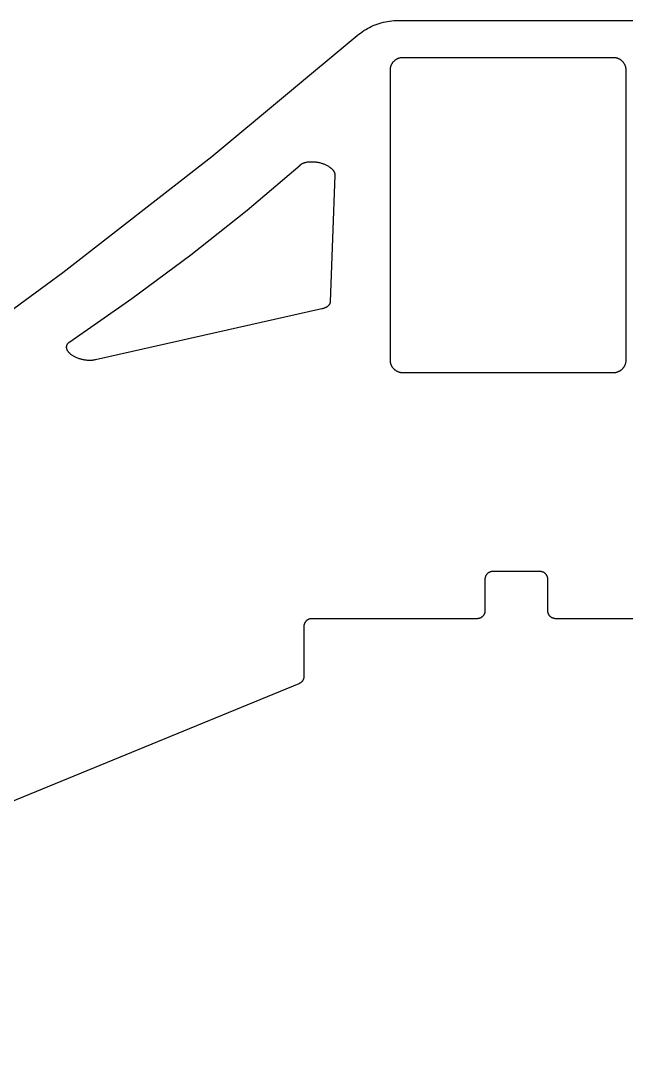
# Model space of a CAD drawing. Extents: x -3038 to -58, y -1919 to -667.
# Drawn here: x -1073 to -688, y -1900 to -1249 of the extents above; entities that cross this region are included whole.
import ezdxf

# ---------------------------------------------------------------- set-up
doc = ezdxf.new("R2010")
doc.units = 0
doc.layers.add('DEFAULT', color=7, linetype='CONTINUOUS')

msp = doc.modelspace()

# ---------------------------------------------------------------- linework, layer by layer
at = {"layer": 'DEFAULT'}
for p, q in [((-855.28, -1255.57), (-854.13, -1254.85)), ((-854.13, -1254.85), (-852.96, -1254.18)), ((-852.96, -1254.18), (-851.77, -1253.54)), ((-851.77, -1253.54), (-850.56, -1252.95)), ((-850.56, -1252.95), (-849.32, -1252.39)), ((-849.32, -1252.39), (-848.07, -1251.88)), ((-848.07, -1251.88), (-846.81, -1251.41)), ((-846.81, -1251.41), (-845.53, -1250.99)), ((-845.53, -1250.99), (-844.23, -1250.61)), ((-844.23, -1250.61), (-842.92, -1250.27)), ((-842.92, -1250.27), (-841.61, -1249.98)), ((-841.61, -1249.98), (-840.28, -1249.73)), ((-840.28, -1249.73), (-838.95, -1249.52)), ((-838.95, -1249.52), (-837.6, -1249.36)), ((-837.6, -1249.36), (-836.26, -1249.25)), ((-836.26, -1249.25), (-834.91, -1249.18)), ((-834.91, -1249.18), (-833.56, -1249.16)), ((-833.56, -1249.16), (-683.25, -1249.16)), ((-951.9, -1335.51), (-859.6, -1258.79)), ((-859.6, -1258.79), (-858.56, -1257.93)), ((-858.56, -1257.93), (-857.49, -1257.11)), ((-857.49, -1257.11), (-856.4, -1256.32)), ((-856.4, -1256.32), (-855.28, -1255.57)), ((-836.14, -1274.93), (-836.33, -1275.12)), ((-835.93, -1274.75), (-836.14, -1274.93)), ((-835.73, -1274.57), (-835.93, -1274.75)), ((-835.51, -1274.41), (-835.73, -1274.57)), ((-835.29, -1274.24), (-835.51, -1274.41)), ((-835.06, -1274.09), (-835.29, -1274.24)), ((-834.83, -1273.94), (-835.06, -1274.09)), ((-834.6, -1273.81), (-834.83, -1273.94)), ((-834.36, -1273.68), (-834.6, -1273.81)), ((-834.11, -1273.56), (-834.36, -1273.68)), ((-833.86, -1273.44), (-834.11, -1273.56)), ((-833.61, -1273.34), (-833.86, -1273.44)), ((-833.36, -1273.24), (-833.61, -1273.34)), ((-833.1, -1273.15), (-833.36, -1273.24)), ((-832.83, -1273.08), (-833.1, -1273.15)), ((-832.57, -1273.01), (-832.83, -1273.08)), ((-832.3, -1272.95), (-832.57, -1273.01)), ((-832.04, -1272.9), (-832.3, -1272.95)), ((-831.77, -1272.85), (-832.04, -1272.9)), ((-831.49, -1272.82), (-831.77, -1272.85)), ((-831.22, -1272.8), (-831.49, -1272.82)), ((-830.95, -1272.78), (-831.22, -1272.8)), ((-830.68, -1272.78), (-830.95, -1272.78)), ((-696.68, -1272.78), (-830.68, -1272.78)), ((-696.4, -1272.78), (-696.68, -1272.78)), ((-696.13, -1272.8), (-696.4, -1272.78)), ((-695.86, -1272.82), (-696.13, -1272.8)), ((-695.59, -1272.85), (-695.86, -1272.82)), ((-695.32, -1272.9), (-695.59, -1272.85)), ((-695.05, -1272.95), (-695.32, -1272.9)), ((-694.78, -1273.01), (-695.05, -1272.95)), ((-694.52, -1273.08), (-694.78, -1273.01)), ((-694.26, -1273.15), (-694.52, -1273.08)), ((-694, -1273.24), (-694.26, -1273.15)), ((-693.74, -1273.34), (-694, -1273.24)), ((-693.49, -1273.44), (-693.74, -1273.34)), ((-693.24, -1273.56), (-693.49, -1273.44)), ((-693, -1273.68), (-693.24, -1273.56)), ((-692.76, -1273.81), (-693, -1273.68)), ((-692.52, -1273.94), (-692.76, -1273.81)), ((-692.29, -1274.09), (-692.52, -1273.94)), ((-692.06, -1274.24), (-692.29, -1274.09)), ((-691.84, -1274.41), (-692.06, -1274.24)), ((-691.63, -1274.57), (-691.84, -1274.41)), ((-691.42, -1274.75), (-691.63, -1274.57)), ((-691.22, -1274.93), (-691.42, -1274.75)), ((-691.02, -1275.12), (-691.22, -1274.93)), ((-838.67, -1280.51), (-838.68, -1280.78)), ((-838.68, -1280.78), (-838.68, -1464.78)), ((-838.66, -1280.23), (-838.67, -1280.51)), ((-838.63, -1279.96), (-838.66, -1280.23)), ((-838.6, -1279.69), (-838.63, -1279.96)), ((-838.56, -1279.42), (-838.6, -1279.69)), ((-838.51, -1279.15), (-838.56, -1279.42)), ((-838.45, -1278.89), (-838.51, -1279.15)), ((-838.38, -1278.62), (-838.45, -1278.89)), ((-838.3, -1278.36), (-838.38, -1278.62)), ((-838.21, -1278.1), (-838.3, -1278.36)), ((-838.12, -1277.85), (-838.21, -1278.1)), ((-838.01, -1277.59), (-838.12, -1277.85)), ((-837.9, -1277.34), (-838.01, -1277.59)), ((-837.78, -1277.1), (-837.9, -1277.34)), ((-837.65, -1276.86), (-837.78, -1277.1)), ((-837.51, -1276.62), (-837.65, -1276.86)), ((-837.37, -1276.39), (-837.51, -1276.62)), ((-837.21, -1276.17), (-837.37, -1276.39)), ((-837.05, -1275.95), (-837.21, -1276.17)), ((-836.88, -1275.73), (-837.05, -1275.95)), ((-836.71, -1275.52), (-836.88, -1275.73)), ((-836.52, -1275.32), (-836.71, -1275.52)), ((-836.33, -1275.12), (-836.52, -1275.32)), ((-690.83, -1275.32), (-691.02, -1275.12)), ((-690.65, -1275.52), (-690.83, -1275.32)), ((-690.47, -1275.73), (-690.65, -1275.52)), ((-690.3, -1275.95), (-690.47, -1275.73)), ((-690.14, -1276.17), (-690.3, -1275.95)), ((-689.99, -1276.39), (-690.14, -1276.17)), ((-689.84, -1276.62), (-689.99, -1276.39)), ((-689.7, -1276.86), (-689.84, -1276.62)), ((-689.57, -1277.1), (-689.7, -1276.86)), ((-689.45, -1277.34), (-689.57, -1277.1)), ((-689.34, -1277.59), (-689.45, -1277.34)), ((-689.23, -1277.85), (-689.34, -1277.59)), ((-689.14, -1278.1), (-689.23, -1277.85)), ((-689.05, -1278.36), (-689.14, -1278.1)), ((-688.97, -1278.62), (-689.05, -1278.36)), ((-688.9, -1278.89), (-688.97, -1278.62)), ((-688.84, -1279.15), (-688.9, -1278.89)), ((-688.79, -1279.42), (-688.84, -1279.15)), ((-688.75, -1279.69), (-688.79, -1279.42)), ((-688.72, -1279.96), (-688.75, -1279.69)), ((-688.7, -1280.23), (-688.72, -1279.96)), ((-688.68, -1280.51), (-688.7, -1280.23)), ((-688.68, -1280.78), (-688.68, -1280.51)), ((-688.68, -1464.78), (-688.68, -1280.78)), ((-1046.51, -1409.34), (-951.9, -1335.51)), ((-894.38, -1340.03), (-894.21, -1339.95)), ((-894.21, -1339.95), (-894.05, -1339.88)), ((-894.05, -1339.88), (-893.88, -1339.81)), ((-893.88, -1339.81), (-893.7, -1339.73)), ((-893.7, -1339.73), (-893.52, -1339.67)), ((-893.52, -1339.67), (-893.34, -1339.6)), ((-893.34, -1339.6), (-893.15, -1339.53)), ((-893.15, -1339.53), (-892.96, -1339.47)), ((-892.96, -1339.47), (-892.77, -1339.41)), ((-892.77, -1339.41), (-892.37, -1339.3)), ((-892.37, -1339.3), (-891.95, -1339.21)), ((-891.95, -1339.21), (-891.52, -1339.12)), ((-891.52, -1339.12), (-891.08, -1339.04)), ((-891.08, -1339.04), (-890.63, -1338.98)), ((-890.63, -1338.98), (-890.16, -1338.93)), ((-890.16, -1338.93), (-889.69, -1338.89)), ((-889.69, -1338.89), (-889.21, -1338.86)), ((-889.21, -1338.86), (-888.73, -1338.85)), ((-888.73, -1338.85), (-888.24, -1338.85)), ((-888.24, -1338.85), (-887.74, -1338.86)), ((-887.74, -1338.86), (-887.25, -1338.88)), ((-887.25, -1338.88), (-886.75, -1338.92)), ((-886.75, -1338.92), (-886.26, -1338.96)), ((-886.26, -1338.96), (-885.76, -1339.02)), ((-885.76, -1339.02), (-885.28, -1339.09)), ((-885.28, -1339.09), (-884.79, -1339.17)), ((-884.79, -1339.17), (-884.31, -1339.26)), ((-884.31, -1339.26), (-883.84, -1339.36)), ((-883.84, -1339.36), (-883.38, -1339.47)), ((-883.38, -1339.47), (-882.92, -1339.59)), ((-882.92, -1339.59), (-882.48, -1339.71)), ((-882.48, -1339.71), (-882.04, -1339.84)), ((-882.04, -1339.84), (-881.6, -1339.99)), ((-881.6, -1339.99), (-881.16, -1340.14)), ((-929.47, -1369.59), (-895.85, -1341)), ((-895.85, -1341), (-895.74, -1340.9)), ((-895.74, -1340.9), (-895.62, -1340.81)), ((-895.62, -1340.81), (-895.5, -1340.72)), ((-895.5, -1340.72), (-895.38, -1340.63)), ((-895.38, -1340.63), (-895.25, -1340.54)), ((-895.25, -1340.54), (-895.11, -1340.45)), ((-895.11, -1340.45), (-894.98, -1340.36)), ((-894.98, -1340.36), (-894.83, -1340.28)), ((-894.83, -1340.28), (-894.68, -1340.19)), ((-894.68, -1340.19), (-894.53, -1340.11)), ((-894.53, -1340.11), (-894.38, -1340.03)), ((-881.16, -1340.14), (-880.72, -1340.31)), ((-880.72, -1340.31), (-880.28, -1340.48)), ((-880.28, -1340.48), (-879.85, -1340.67)), ((-879.85, -1340.67), (-879.43, -1340.86)), ((-879.43, -1340.86), (-879.01, -1341.07)), ((-879.01, -1341.07), (-878.6, -1341.28)), ((-878.6, -1341.28), (-878.2, -1341.51)), ((-878.2, -1341.51), (-877.81, -1341.74)), ((-877.81, -1341.74), (-877.44, -1341.98)), ((-877.44, -1341.98), (-877.07, -1342.23)), ((-877.07, -1342.23), (-876.73, -1342.48)), ((-876.73, -1342.48), (-876.39, -1342.74)), ((-876.39, -1342.74), (-876.23, -1342.88)), ((-876.23, -1342.88), (-876.08, -1343.01)), ((-876.08, -1343.01), (-875.93, -1343.15)), ((-875.93, -1343.15), (-875.78, -1343.28)), ((-875.78, -1343.28), (-875.64, -1343.42)), ((-875.64, -1343.42), (-875.5, -1343.56)), ((-875.5, -1343.56), (-875.37, -1343.7)), ((-875.37, -1343.7), (-875.24, -1343.84)), ((-875.24, -1343.84), (-875.12, -1343.98)), ((-875.12, -1343.98), (-875, -1344.12)), ((-875, -1344.12), (-874.89, -1344.26)), ((-874.89, -1344.26), (-874.78, -1344.41)), ((-874.78, -1344.41), (-874.68, -1344.55)), ((-874.68, -1344.55), (-874.58, -1344.69)), ((-874.58, -1344.69), (-874.49, -1344.83)), ((-874.49, -1344.83), (-874.4, -1344.97)), ((-874.4, -1344.97), (-874.32, -1345.12)), ((-874.32, -1345.12), (-874.24, -1345.26)), ((-874.24, -1345.26), (-874.17, -1345.4)), ((-874.17, -1345.4), (-874.1, -1345.54)), ((-874.1, -1345.54), (-874.04, -1345.68)), ((-874.04, -1345.68), (-873.99, -1345.82)), ((-873.99, -1345.82), (-873.94, -1345.96)), ((-873.94, -1345.96), (-873.89, -1346.1)), ((-873.89, -1346.1), (-873.85, -1346.24)), ((-873.85, -1346.24), (-873.82, -1346.37)), ((-873.82, -1346.37), (-873.79, -1346.51)), ((-873.71, -1347.42), (-876.67, -1427.79)), ((-873.79, -1346.51), (-873.76, -1346.64)), ((-873.76, -1346.64), (-873.74, -1346.77)), ((-873.74, -1346.77), (-873.72, -1346.91)), ((-873.72, -1346.91), (-873.71, -1347.04)), ((-873.71, -1347.04), (-873.71, -1347.17)), ((-873.71, -1347.17), (-873.7, -1347.23)), ((-873.7, -1347.36), (-873.71, -1347.42)), ((-873.7, -1347.23), (-873.7, -1347.29)), ((-873.7, -1347.29), (-873.7, -1347.36)), ((-965.15, -1397.92), (-929.47, -1369.59)), ((-1002.75, -1425.86), (-965.15, -1397.92)), ((-1143.37, -1480.21), (-1046.51, -1409.34)), ((-1042.1, -1453.29), (-1002.75, -1425.86)), ((-878.69, -1431.03), (-878.79, -1431.1)), ((-878.59, -1430.96), (-878.69, -1431.03)), ((-878.49, -1430.89), (-878.59, -1430.96)), ((-878.4, -1430.82), (-878.49, -1430.89)), ((-878.31, -1430.75), (-878.4, -1430.82)), ((-878.22, -1430.67), (-878.31, -1430.75)), ((-878.13, -1430.6), (-878.22, -1430.67)), ((-878.04, -1430.52), (-878.13, -1430.6)), ((-877.96, -1430.44), (-878.04, -1430.52)), ((-877.88, -1430.37), (-877.96, -1430.44)), ((-877.8, -1430.29), (-877.88, -1430.37)), ((-877.72, -1430.21), (-877.8, -1430.29)), ((-877.65, -1430.13), (-877.72, -1430.21)), ((-877.58, -1430.04), (-877.65, -1430.13)), ((-877.51, -1429.96), (-877.58, -1430.04)), ((-877.45, -1429.88), (-877.51, -1429.96)), ((-877.38, -1429.79), (-877.45, -1429.88)), ((-877.32, -1429.71), (-877.38, -1429.79)), ((-877.26, -1429.62), (-877.32, -1429.71)), ((-877.21, -1429.53), (-877.26, -1429.62)), ((-877.16, -1429.45), (-877.21, -1429.53)), ((-877.11, -1429.36), (-877.16, -1429.45)), ((-877.06, -1429.27), (-877.11, -1429.36)), ((-877.02, -1429.18), (-877.06, -1429.27)), ((-876.98, -1429.09), (-877.02, -1429.18)), ((-876.94, -1429), (-876.98, -1429.09)), ((-876.9, -1428.91), (-876.94, -1429)), ((-876.87, -1428.82), (-876.9, -1428.91)), ((-876.84, -1428.73), (-876.87, -1428.82)), ((-876.81, -1428.63), (-876.84, -1428.73)), ((-876.78, -1428.54), (-876.81, -1428.63)), ((-876.76, -1428.45), (-876.78, -1428.54)), ((-876.74, -1428.36), (-876.76, -1428.45)), ((-876.72, -1428.26), (-876.74, -1428.36)), ((-876.71, -1428.17), (-876.72, -1428.26)), ((-876.7, -1428.07), (-876.71, -1428.17)), ((-876.69, -1427.98), (-876.7, -1428.07)), ((-876.68, -1427.89), (-876.69, -1427.98)), ((-876.67, -1427.79), (-876.68, -1427.89)), ((-881.93, -1432.35), (-1025.82, -1464.73)), ((-881.65, -1432.28), (-881.93, -1432.35)), ((-881.37, -1432.21), (-881.65, -1432.28)), ((-881.1, -1432.13), (-881.37, -1432.21)), ((-880.83, -1432.04), (-881.1, -1432.13)), ((-880.56, -1431.95), (-880.83, -1432.04)), ((-880.31, -1431.86), (-880.56, -1431.95)), ((-880.05, -1431.76), (-880.31, -1431.86)), ((-879.81, -1431.65), (-880.05, -1431.76)), ((-879.57, -1431.54), (-879.81, -1431.65)), ((-879.34, -1431.42), (-879.57, -1431.54)), ((-879.11, -1431.29), (-879.34, -1431.42)), ((-878.9, -1431.16), (-879.11, -1431.29)), ((-878.79, -1431.1), (-878.9, -1431.16)), ((-1044.12, -1456.47), (-1044.11, -1456.4)), ((-1044.12, -1456.54), (-1044.12, -1456.47)), ((-1044.12, -1456.61), (-1044.12, -1456.54)), ((-1044.12, -1456.69), (-1044.12, -1456.61)), ((-1044.12, -1456.76), (-1044.12, -1456.69)), ((-1044.12, -1456.83), (-1044.12, -1456.76)), ((-1044.12, -1456.91), (-1044.12, -1456.83)), ((-1044.11, -1456.98), (-1044.12, -1456.91)), ((-1044.11, -1456.32), (-1044.1, -1456.25)), ((-1044.11, -1456.4), (-1044.11, -1456.32)), ((-1044.1, -1457.05), (-1044.11, -1456.98)), ((-1044.1, -1456.25), (-1044.09, -1456.18)), ((-1044.09, -1457.13), (-1044.1, -1457.05)), ((-1044.09, -1456.18), (-1044.08, -1456.11)), ((-1044.08, -1456.11), (-1044.07, -1456.04)), ((-1044.07, -1456.04), (-1044.06, -1455.97)), ((-1044.06, -1455.97), (-1044.04, -1455.9)), ((-1044.04, -1455.9), (-1044.02, -1455.83)), ((-1044.02, -1455.83), (-1044.01, -1455.76)), ((-1044.01, -1455.76), (-1043.99, -1455.69)), ((-1043.99, -1455.69), (-1043.97, -1455.62)), ((-1043.97, -1455.62), (-1043.95, -1455.56)), ((-1043.95, -1455.56), (-1043.92, -1455.49)), ((-1043.92, -1455.49), (-1043.9, -1455.42)), ((-1043.9, -1455.42), (-1043.87, -1455.36)), ((-1043.87, -1455.36), (-1043.85, -1455.29)), ((-1043.85, -1455.29), (-1043.82, -1455.22)), ((-1043.82, -1455.22), (-1043.79, -1455.16)), ((-1043.79, -1455.16), (-1043.76, -1455.09)), ((-1043.76, -1455.09), (-1043.72, -1455.03)), ((-1043.72, -1455.03), (-1043.69, -1454.97)), ((-1043.69, -1454.97), (-1043.65, -1454.9)), ((-1043.65, -1454.9), (-1043.62, -1454.84)), ((-1043.62, -1454.84), (-1043.58, -1454.78)), ((-1043.58, -1454.78), (-1043.54, -1454.72)), ((-1043.54, -1454.72), (-1043.5, -1454.66)), ((-1043.5, -1454.66), (-1043.46, -1454.6)), ((-1043.46, -1454.6), (-1043.42, -1454.54)), ((-1043.42, -1454.54), (-1043.33, -1454.42)), ((-1043.33, -1454.42), (-1043.24, -1454.31)), ((-1043.24, -1454.31), (-1043.14, -1454.19)), ((-1043.14, -1454.19), (-1043.04, -1454.08)), ((-1043.04, -1454.08), (-1042.94, -1453.97)), ((-1042.94, -1453.97), (-1042.83, -1453.87)), ((-1042.83, -1453.87), (-1042.71, -1453.77)), ((-1042.71, -1453.77), (-1042.6, -1453.67)), ((-1042.6, -1453.67), (-1042.48, -1453.57)), ((-1042.48, -1453.57), (-1042.35, -1453.47)), ((-1042.35, -1453.47), (-1042.23, -1453.38)), ((-1042.23, -1453.38), (-1042.1, -1453.29)), ((-1044.08, -1457.2), (-1044.09, -1457.13)), ((-1044.07, -1457.28), (-1044.08, -1457.2)), ((-1044.06, -1457.35), (-1044.07, -1457.28)), ((-1044.05, -1457.43), (-1044.06, -1457.35)), ((-1044.03, -1457.5), (-1044.05, -1457.43)), ((-1044.01, -1457.58), (-1044.03, -1457.5)), ((-1043.99, -1457.65), (-1044.01, -1457.58)), ((-1043.97, -1457.73), (-1043.99, -1457.65)), ((-1043.95, -1457.8), (-1043.97, -1457.73)), ((-1043.93, -1457.88), (-1043.95, -1457.8)), ((-1043.88, -1458.03), (-1043.93, -1457.88)), ((-1043.82, -1458.18), (-1043.88, -1458.03)), ((-1043.76, -1458.33), (-1043.82, -1458.18)), ((-1043.69, -1458.48), (-1043.76, -1458.33)), ((-1043.62, -1458.63), (-1043.69, -1458.48)), ((-1043.54, -1458.78), (-1043.62, -1458.63)), ((-1043.46, -1458.93), (-1043.54, -1458.78)), ((-1043.37, -1459.07), (-1043.46, -1458.93)), ((-1043.27, -1459.22), (-1043.37, -1459.07)), ((-1043.18, -1459.37), (-1043.27, -1459.22)), ((-1043.07, -1459.51), (-1043.18, -1459.37)), ((-1042.96, -1459.66), (-1043.07, -1459.51)), ((-1042.85, -1459.8), (-1042.96, -1459.66)), ((-1042.73, -1459.94), (-1042.85, -1459.8)), ((-1042.61, -1460.08), (-1042.73, -1459.94)), ((-1042.49, -1460.22), (-1042.61, -1460.08)), ((-1042.36, -1460.36), (-1042.49, -1460.22)), ((-1042.22, -1460.5), (-1042.36, -1460.36)), ((-1042.09, -1460.63), (-1042.22, -1460.5)), ((-1041.94, -1460.76), (-1042.09, -1460.63)), ((-1041.8, -1460.89), (-1041.94, -1460.76)), ((-1041.65, -1461.02), (-1041.8, -1460.89)), ((-1041.35, -1461.27), (-1041.65, -1461.02)), ((-1041.03, -1461.52), (-1041.35, -1461.27)), ((-1040.71, -1461.75), (-1041.03, -1461.52)), ((-1040.37, -1461.98), (-1040.71, -1461.75)), ((-1040.02, -1462.21), (-1040.37, -1461.98)), ((-1039.64, -1462.44), (-1040.02, -1462.21)), ((-1039.25, -1462.66), (-1039.64, -1462.44)), ((-1038.84, -1462.87), (-1039.25, -1462.66)), ((-1038.42, -1463.08), (-1038.84, -1462.87)), ((-1037.98, -1463.28), (-1038.42, -1463.08)), ((-1037.53, -1463.48), (-1037.98, -1463.28)), ((-1037.07, -1463.66), (-1037.53, -1463.48)), ((-1036.59, -1463.84), (-1037.07, -1463.66)), ((-1036.1, -1464.01), (-1036.59, -1463.84)), ((-1035.6, -1464.17), (-1036.1, -1464.01)), ((-1035.09, -1464.31), (-1035.6, -1464.17)), ((-1034.58, -1464.45), (-1035.09, -1464.31)), ((-1034.06, -1464.57), (-1034.58, -1464.45)), ((-1033.54, -1464.68), (-1034.06, -1464.57)), ((-1033.01, -1464.78), (-1033.54, -1464.68)), ((-1032.48, -1464.87), (-1033.01, -1464.78)), ((-1031.96, -1464.94), (-1032.48, -1464.87)), ((-1031.44, -1465), (-1031.96, -1464.94)), ((-1030.92, -1465.05), (-1031.44, -1465)), ((-1030.4, -1465.08), (-1030.92, -1465.05)), ((-1029.89, -1465.1), (-1030.4, -1465.08)), ((-1029.39, -1465.1), (-1029.89, -1465.1)), ((-1028.9, -1465.1), (-1029.39, -1465.1)), ((-1028.42, -1465.08), (-1028.9, -1465.1)), ((-1027.96, -1465.05), (-1028.42, -1465.08)), ((-1027.5, -1465.01), (-1027.96, -1465.05)), ((-1027.06, -1464.95), (-1027.5, -1465.01)), ((-1026.63, -1464.89), (-1027.06, -1464.95)), ((-1026.22, -1464.82), (-1026.63, -1464.89)), ((-1025.82, -1464.73), (-1026.22, -1464.82)), ((-838.68, -1464.78), (-838.67, -1465.05)), ((-838.67, -1465.05), (-838.66, -1465.33)), ((-838.66, -1465.33), (-838.63, -1465.6)), ((-838.63, -1465.6), (-838.6, -1465.87)), ((-838.6, -1465.87), (-838.56, -1466.14)), ((-838.56, -1466.14), (-838.51, -1466.41)), ((-838.51, -1466.41), (-838.45, -1466.67)), ((-838.45, -1466.67), (-838.38, -1466.94)), ((-838.38, -1466.94), (-838.3, -1467.2)), ((-838.3, -1467.2), (-838.21, -1467.46)), ((-838.21, -1467.46), (-838.12, -1467.71)), ((-838.12, -1467.71), (-838.01, -1467.97)), ((-838.01, -1467.97), (-837.9, -1468.22)), ((-837.9, -1468.22), (-837.78, -1468.46)), ((-837.78, -1468.46), (-837.65, -1468.7)), ((-837.65, -1468.7), (-837.51, -1468.94)), ((-837.51, -1468.94), (-837.37, -1469.17)), ((-837.37, -1469.17), (-837.21, -1469.39)), ((-837.21, -1469.39), (-837.05, -1469.61)), ((-837.05, -1469.61), (-836.88, -1469.83)), ((-836.88, -1469.83), (-836.71, -1470.04)), ((-836.71, -1470.04), (-836.52, -1470.24)), ((-690.83, -1470.24), (-690.65, -1470.04)), ((-690.65, -1470.04), (-690.47, -1469.83)), ((-690.47, -1469.83), (-690.3, -1469.61)), ((-690.3, -1469.61), (-690.14, -1469.39)), ((-690.14, -1469.39), (-689.99, -1469.17)), ((-689.99, -1469.17), (-689.84, -1468.94)), ((-689.84, -1468.94), (-689.7, -1468.7)), ((-689.7, -1468.7), (-689.57, -1468.46)), ((-689.57, -1468.46), (-689.45, -1468.22)), ((-689.45, -1468.22), (-689.34, -1467.97)), ((-689.34, -1467.97), (-689.23, -1467.71)), ((-689.23, -1467.71), (-689.14, -1467.46)), ((-689.14, -1467.46), (-689.05, -1467.2)), ((-689.05, -1467.2), (-688.97, -1466.94)), ((-688.97, -1466.94), (-688.9, -1466.67)), ((-688.9, -1466.67), (-688.84, -1466.41)), ((-688.84, -1466.41), (-688.79, -1466.14)), ((-688.79, -1466.14), (-688.75, -1465.87)), ((-688.75, -1465.87), (-688.72, -1465.6)), ((-688.72, -1465.6), (-688.7, -1465.33)), ((-688.7, -1465.33), (-688.68, -1465.05)), ((-688.68, -1465.05), (-688.68, -1464.78)), ((-836.52, -1470.24), (-836.33, -1470.44)), ((-836.33, -1470.44), (-836.14, -1470.63)), ((-836.14, -1470.63), (-835.93, -1470.81)), ((-835.93, -1470.81), (-835.73, -1470.99)), ((-835.73, -1470.99), (-835.51, -1471.15)), ((-835.51, -1471.15), (-835.29, -1471.32)), ((-835.29, -1471.32), (-835.06, -1471.47)), ((-835.06, -1471.47), (-834.83, -1471.62)), ((-834.83, -1471.62), (-834.6, -1471.75)), ((-834.6, -1471.75), (-834.36, -1471.88)), ((-834.36, -1471.88), (-834.11, -1472)), ((-834.11, -1472), (-833.86, -1472.12)), ((-833.86, -1472.12), (-833.61, -1472.22)), ((-833.61, -1472.22), (-833.36, -1472.32)), ((-833.36, -1472.32), (-833.1, -1472.41)), ((-833.1, -1472.41), (-832.83, -1472.48)), ((-832.83, -1472.48), (-832.57, -1472.55)), ((-832.57, -1472.55), (-832.3, -1472.61)), ((-832.3, -1472.61), (-832.04, -1472.66)), ((-832.04, -1472.66), (-831.77, -1472.71)), ((-831.77, -1472.71), (-831.49, -1472.74)), ((-831.49, -1472.74), (-831.22, -1472.76)), ((-831.22, -1472.76), (-830.95, -1472.78)), ((-830.95, -1472.78), (-830.68, -1472.78)), ((-830.68, -1472.78), (-696.68, -1472.78)), ((-696.68, -1472.78), (-696.4, -1472.78)), ((-696.4, -1472.78), (-696.13, -1472.76)), ((-696.13, -1472.76), (-695.86, -1472.74)), ((-695.86, -1472.74), (-695.59, -1472.71)), ((-695.59, -1472.71), (-695.32, -1472.66)), ((-695.32, -1472.66), (-695.05, -1472.61)), ((-695.05, -1472.61), (-694.78, -1472.55)), ((-694.78, -1472.55), (-694.52, -1472.48)), ((-694.52, -1472.48), (-694.26, -1472.41)), ((-694.26, -1472.41), (-694, -1472.32)), ((-694, -1472.32), (-693.74, -1472.22)), ((-693.74, -1472.22), (-693.49, -1472.12)), ((-693.49, -1472.12), (-693.24, -1472)), ((-693.24, -1472), (-693, -1471.88)), ((-693, -1471.88), (-692.76, -1471.75)), ((-692.76, -1471.75), (-692.52, -1471.62)), ((-692.52, -1471.62), (-692.29, -1471.47)), ((-692.29, -1471.47), (-692.06, -1471.32)), ((-692.06, -1471.32), (-691.84, -1471.15)), ((-691.84, -1471.15), (-691.63, -1470.99)), ((-691.63, -1470.99), (-691.42, -1470.81)), ((-691.42, -1470.81), (-691.22, -1470.63)), ((-691.22, -1470.63), (-691.02, -1470.44)), ((-691.02, -1470.44), (-690.83, -1470.24)), ((-776.43, -1600.17), (-776.56, -1600.28)), ((-776.29, -1600.07), (-776.43, -1600.17)), ((-776.15, -1599.98), (-776.29, -1600.07)), ((-776, -1599.89), (-776.15, -1599.98)), ((-775.86, -1599.8), (-776, -1599.89)), ((-775.71, -1599.72), (-775.86, -1599.8)), ((-775.55, -1599.64), (-775.71, -1599.72)), ((-775.4, -1599.57), (-775.55, -1599.64)), ((-775.24, -1599.51), (-775.4, -1599.57)), ((-775.08, -1599.45), (-775.24, -1599.51)), ((-774.92, -1599.39), (-775.08, -1599.45)), ((-774.76, -1599.34), (-774.92, -1599.39)), ((-774.59, -1599.3), (-774.76, -1599.34)), ((-774.42, -1599.26), (-774.59, -1599.3)), ((-774.26, -1599.23), (-774.42, -1599.26)), ((-774.09, -1599.2), (-774.26, -1599.23)), ((-773.92, -1599.18), (-774.09, -1599.2)), ((-773.75, -1599.17), (-773.92, -1599.18)), ((-773.58, -1599.16), (-773.75, -1599.17)), ((-773.41, -1599.16), (-773.58, -1599.16)), ((-743.41, -1599.16), (-773.41, -1599.16)), ((-743.24, -1599.16), (-743.41, -1599.16)), ((-743.07, -1599.17), (-743.24, -1599.16)), ((-742.9, -1599.18), (-743.07, -1599.17)), ((-742.73, -1599.2), (-742.9, -1599.18)), ((-742.56, -1599.23), (-742.73, -1599.2)), ((-742.39, -1599.26), (-742.56, -1599.23)), ((-742.22, -1599.3), (-742.39, -1599.26)), ((-742.06, -1599.34), (-742.22, -1599.3)), ((-741.89, -1599.39), (-742.06, -1599.34)), ((-741.73, -1599.45), (-741.89, -1599.39)), ((-741.57, -1599.51), (-741.73, -1599.45)), ((-741.41, -1599.57), (-741.57, -1599.51)), ((-741.26, -1599.64), (-741.41, -1599.57)), ((-741.11, -1599.72), (-741.26, -1599.64)), ((-740.96, -1599.8), (-741.11, -1599.72)), ((-740.81, -1599.89), (-740.96, -1599.8)), ((-740.66, -1599.98), (-740.81, -1599.89)), ((-740.52, -1600.07), (-740.66, -1599.98)), ((-740.39, -1600.17), (-740.52, -1600.07)), ((-740.25, -1600.28), (-740.39, -1600.17)), ((-778.4, -1603.99), (-778.41, -1604.16)), ((-778.41, -1604.16), (-778.41, -1624.16)), ((-778.38, -1603.65), (-778.4, -1603.82)), ((-778.4, -1603.82), (-778.4, -1603.99)), ((-778.36, -1603.48), (-778.38, -1603.65)), ((-778.33, -1603.31), (-778.36, -1603.48)), ((-778.3, -1603.14), (-778.33, -1603.31)), ((-778.26, -1602.97), (-778.3, -1603.14)), ((-778.22, -1602.81), (-778.26, -1602.97)), ((-778.17, -1602.64), (-778.22, -1602.81)), ((-778.12, -1602.48), (-778.17, -1602.64)), ((-778.06, -1602.32), (-778.12, -1602.48)), ((-777.99, -1602.17), (-778.06, -1602.32)), ((-777.92, -1602.01), (-777.99, -1602.17)), ((-777.85, -1601.86), (-777.92, -1602.01)), ((-777.77, -1601.71), (-777.85, -1601.86)), ((-777.68, -1601.56), (-777.77, -1601.71)), ((-777.59, -1601.42), (-777.68, -1601.56)), ((-777.49, -1601.27), (-777.59, -1601.42)), ((-777.39, -1601.14), (-777.49, -1601.27)), ((-777.29, -1601), (-777.39, -1601.14)), ((-777.18, -1600.87), (-777.29, -1601)), ((-777.06, -1600.74), (-777.18, -1600.87)), ((-776.94, -1600.62), (-777.06, -1600.74)), ((-776.82, -1600.5), (-776.94, -1600.62)), ((-776.69, -1600.39), (-776.82, -1600.5)), ((-776.56, -1600.28), (-776.69, -1600.39)), ((-740.12, -1600.39), (-740.25, -1600.28)), ((-739.99, -1600.5), (-740.12, -1600.39)), ((-739.87, -1600.62), (-739.99, -1600.5)), ((-739.75, -1600.74), (-739.87, -1600.62)), ((-739.64, -1600.87), (-739.75, -1600.74)), ((-739.53, -1601), (-739.64, -1600.87)), ((-739.42, -1601.14), (-739.53, -1601)), ((-739.32, -1601.27), (-739.42, -1601.14)), ((-739.23, -1601.42), (-739.32, -1601.27)), ((-739.13, -1601.56), (-739.23, -1601.42)), ((-739.05, -1601.71), (-739.13, -1601.56)), ((-738.97, -1601.86), (-739.05, -1601.71)), ((-738.89, -1602.01), (-738.97, -1601.86)), ((-738.82, -1602.17), (-738.89, -1602.01)), ((-738.76, -1602.32), (-738.82, -1602.17)), ((-738.7, -1602.48), (-738.76, -1602.32)), ((-738.64, -1602.64), (-738.7, -1602.48)), ((-738.59, -1602.81), (-738.64, -1602.64)), ((-738.55, -1602.97), (-738.59, -1602.81)), ((-738.51, -1603.14), (-738.55, -1602.97)), ((-738.48, -1603.31), (-738.51, -1603.14)), ((-738.45, -1603.48), (-738.48, -1603.31)), ((-738.43, -1603.65), (-738.45, -1603.48)), ((-738.42, -1603.82), (-738.43, -1603.65)), ((-738.41, -1603.99), (-738.42, -1603.82)), ((-738.41, -1604.16), (-738.41, -1603.99)), ((-738.41, -1624.16), (-738.41, -1604.16)), ((-778.82, -1626.15), (-778.89, -1626.3)), ((-778.76, -1625.99), (-778.82, -1626.15)), ((-778.7, -1625.83), (-778.76, -1625.99)), ((-778.64, -1625.67), (-778.7, -1625.83)), ((-778.59, -1625.51), (-778.64, -1625.67)), ((-778.55, -1625.34), (-778.59, -1625.51)), ((-778.51, -1625.17), (-778.55, -1625.34)), ((-778.48, -1625.01), (-778.51, -1625.17)), ((-778.45, -1624.84), (-778.48, -1625.01)), ((-778.43, -1624.67), (-778.45, -1624.84)), ((-778.42, -1624.5), (-778.43, -1624.67)), ((-778.41, -1624.33), (-778.42, -1624.5)), ((-778.41, -1624.16), (-778.41, -1624.33)), ((-738.4, -1624.33), (-738.41, -1624.16)), ((-738.4, -1624.5), (-738.4, -1624.33)), ((-738.38, -1624.67), (-738.4, -1624.5)), ((-738.36, -1624.84), (-738.38, -1624.67)), ((-738.33, -1625.01), (-738.36, -1624.84)), ((-738.3, -1625.17), (-738.33, -1625.01)), ((-738.26, -1625.34), (-738.3, -1625.17)), ((-738.22, -1625.51), (-738.26, -1625.34)), ((-738.17, -1625.67), (-738.22, -1625.51)), ((-738.12, -1625.83), (-738.17, -1625.67)), ((-738.06, -1625.99), (-738.12, -1625.83)), ((-737.99, -1626.15), (-738.06, -1625.99)), ((-737.92, -1626.3), (-737.99, -1626.15)), ((-893.17, -1632.64), (-893.22, -1632.81)), ((-893.12, -1632.48), (-893.17, -1632.64)), ((-893.06, -1632.32), (-893.12, -1632.48)), ((-892.99, -1632.17), (-893.06, -1632.32)), ((-892.92, -1632.01), (-892.99, -1632.17)), ((-892.85, -1631.86), (-892.92, -1632.01)), ((-892.77, -1631.71), (-892.85, -1631.86)), ((-892.68, -1631.56), (-892.77, -1631.71)), ((-892.59, -1631.42), (-892.68, -1631.56)), ((-892.49, -1631.27), (-892.59, -1631.42)), ((-892.39, -1631.14), (-892.49, -1631.27)), ((-892.29, -1631), (-892.39, -1631.14)), ((-892.18, -1630.87), (-892.29, -1631)), ((-892.06, -1630.74), (-892.18, -1630.87)), ((-891.94, -1630.62), (-892.06, -1630.74)), ((-891.82, -1630.5), (-891.94, -1630.62)), ((-891.69, -1630.39), (-891.82, -1630.5)), ((-891.56, -1630.28), (-891.69, -1630.39)), ((-891.43, -1630.17), (-891.56, -1630.28)), ((-891.29, -1630.07), (-891.43, -1630.17)), ((-891.15, -1629.98), (-891.29, -1630.07)), ((-891, -1629.89), (-891.15, -1629.98)), ((-890.86, -1629.8), (-891, -1629.89)), ((-890.71, -1629.72), (-890.86, -1629.8)), ((-890.55, -1629.64), (-890.71, -1629.72)), ((-890.4, -1629.57), (-890.55, -1629.64)), ((-890.24, -1629.51), (-890.4, -1629.57)), ((-890.08, -1629.45), (-890.24, -1629.51)), ((-889.92, -1629.39), (-890.08, -1629.45)), ((-889.76, -1629.34), (-889.92, -1629.39)), ((-889.59, -1629.3), (-889.76, -1629.34)), ((-889.42, -1629.26), (-889.59, -1629.3)), ((-889.26, -1629.23), (-889.42, -1629.26)), ((-889.09, -1629.2), (-889.26, -1629.23)), ((-888.92, -1629.18), (-889.09, -1629.2)), ((-888.75, -1629.17), (-888.92, -1629.18)), ((-888.58, -1629.16), (-888.75, -1629.17)), ((-888.41, -1629.16), (-888.58, -1629.16)), ((-783.41, -1629.16), (-888.41, -1629.16)), ((-783.24, -1629.15), (-783.41, -1629.16)), ((-783.07, -1629.15), (-783.24, -1629.15)), ((-782.9, -1629.13), (-783.07, -1629.15)), ((-782.73, -1629.11), (-782.9, -1629.13)), ((-782.56, -1629.08), (-782.73, -1629.11)), ((-782.39, -1629.05), (-782.56, -1629.08)), ((-782.22, -1629.02), (-782.39, -1629.05)), ((-782.06, -1628.97), (-782.22, -1629.02)), ((-781.89, -1628.92), (-782.06, -1628.97)), ((-781.73, -1628.87), (-781.89, -1628.92)), ((-781.57, -1628.81), (-781.73, -1628.87)), ((-781.41, -1628.74), (-781.57, -1628.81)), ((-781.26, -1628.67), (-781.41, -1628.74)), ((-781.11, -1628.6), (-781.26, -1628.67)), ((-780.96, -1628.52), (-781.11, -1628.6)), ((-780.81, -1628.43), (-780.96, -1628.52)), ((-780.66, -1628.34), (-780.81, -1628.43)), ((-780.52, -1628.24), (-780.66, -1628.34)), ((-780.39, -1628.14), (-780.52, -1628.24)), ((-780.25, -1628.04), (-780.39, -1628.14)), ((-780.12, -1627.93), (-780.25, -1628.04)), ((-779.99, -1627.81), (-780.12, -1627.93)), ((-779.87, -1627.69), (-779.99, -1627.81)), ((-779.75, -1627.57), (-779.87, -1627.69)), ((-779.64, -1627.44), (-779.75, -1627.57)), ((-779.53, -1627.31), (-779.64, -1627.44)), ((-779.42, -1627.18), (-779.53, -1627.31)), ((-779.32, -1627.04), (-779.42, -1627.18)), ((-779.23, -1626.9), (-779.32, -1627.04)), ((-779.13, -1626.76), (-779.23, -1626.9)), ((-779.05, -1626.61), (-779.13, -1626.76)), ((-778.97, -1626.46), (-779.05, -1626.61)), ((-778.89, -1626.3), (-778.97, -1626.46)), ((-737.85, -1626.46), (-737.92, -1626.3)), ((-737.77, -1626.61), (-737.85, -1626.46)), ((-737.68, -1626.76), (-737.77, -1626.61)), ((-737.59, -1626.9), (-737.68, -1626.76)), ((-737.49, -1627.04), (-737.59, -1626.9)), ((-737.39, -1627.18), (-737.49, -1627.04)), ((-737.29, -1627.31), (-737.39, -1627.18)), ((-737.18, -1627.44), (-737.29, -1627.31)), ((-737.06, -1627.57), (-737.18, -1627.44)), ((-736.94, -1627.69), (-737.06, -1627.57)), ((-736.82, -1627.81), (-736.94, -1627.69)), ((-736.69, -1627.93), (-736.82, -1627.81)), ((-736.56, -1628.04), (-736.69, -1627.93)), ((-736.43, -1628.14), (-736.56, -1628.04)), ((-736.29, -1628.24), (-736.43, -1628.14)), ((-736.15, -1628.34), (-736.29, -1628.24)), ((-736, -1628.43), (-736.15, -1628.34)), ((-735.86, -1628.52), (-736, -1628.43)), ((-735.71, -1628.6), (-735.86, -1628.52)), ((-735.55, -1628.67), (-735.71, -1628.6)), ((-735.4, -1628.74), (-735.55, -1628.67)), ((-735.24, -1628.81), (-735.4, -1628.74)), ((-735.08, -1628.87), (-735.24, -1628.81)), ((-734.92, -1628.92), (-735.08, -1628.87)), ((-734.76, -1628.97), (-734.92, -1628.92)), ((-734.59, -1629.02), (-734.76, -1628.97)), ((-734.42, -1629.05), (-734.59, -1629.02)), ((-734.26, -1629.08), (-734.42, -1629.05)), ((-734.09, -1629.11), (-734.26, -1629.08)), ((-733.92, -1629.13), (-734.09, -1629.11)), ((-733.75, -1629.15), (-733.92, -1629.13)), ((-733.58, -1629.15), (-733.75, -1629.15)), ((-733.41, -1629.16), (-733.58, -1629.15)), ((-628.41, -1629.16), (-733.41, -1629.16)), ((-893.4, -1633.99), (-893.41, -1634.16)), ((-893.41, -1634.16), (-893.41, -1665.81)), ((-893.38, -1633.65), (-893.4, -1633.82)), ((-893.4, -1633.82), (-893.4, -1633.99)), ((-893.36, -1633.48), (-893.38, -1633.65)), ((-893.33, -1633.31), (-893.36, -1633.48)), ((-893.3, -1633.14), (-893.33, -1633.31)), ((-893.26, -1632.97), (-893.3, -1633.14)), ((-893.22, -1632.81), (-893.26, -1632.97)), ((-896.51, -1670.43), (-1454.27, -1899.64)), ((-896.35, -1670.36), (-896.51, -1670.43)), ((-896.19, -1670.29), (-896.35, -1670.36)), ((-896.04, -1670.21), (-896.19, -1670.29)), ((-895.88, -1670.12), (-896.04, -1670.21)), ((-895.74, -1670.03), (-895.88, -1670.12)), ((-895.59, -1669.94), (-895.74, -1670.03)), ((-895.45, -1669.84), (-895.59, -1669.94)), ((-895.31, -1669.73), (-895.45, -1669.84)), ((-895.18, -1669.62), (-895.31, -1669.73)), ((-895.05, -1669.51), (-895.18, -1669.62)), ((-894.92, -1669.39), (-895.05, -1669.51)), ((-894.8, -1669.27), (-894.92, -1669.39)), ((-894.68, -1669.14), (-894.8, -1669.27)), ((-894.57, -1669.01), (-894.68, -1669.14)), ((-894.46, -1668.87), (-894.57, -1669.01)), ((-894.35, -1668.73), (-894.46, -1668.87)), ((-894.25, -1668.59), (-894.35, -1668.73)), ((-894.16, -1668.44), (-894.25, -1668.59)), ((-894.07, -1668.3), (-894.16, -1668.44)), ((-893.99, -1668.14), (-894.07, -1668.3)), ((-893.91, -1667.99), (-893.99, -1668.14)), ((-893.83, -1667.83), (-893.91, -1667.99)), ((-893.77, -1667.67), (-893.83, -1667.83)), ((-893.71, -1667.51), (-893.77, -1667.67)), ((-893.65, -1667.34), (-893.71, -1667.51)), ((-893.6, -1667.18), (-893.65, -1667.34)), ((-893.55, -1667.01), (-893.6, -1667.18)), ((-893.51, -1666.84), (-893.55, -1667.01)), ((-893.48, -1666.67), (-893.51, -1666.84)), ((-893.45, -1666.5), (-893.48, -1666.67)), ((-893.43, -1666.33), (-893.45, -1666.5)), ((-893.42, -1666.15), (-893.43, -1666.33)), ((-893.41, -1665.98), (-893.42, -1666.15)), ((-893.41, -1665.81), (-893.41, -1665.98))]:
    msp.add_line(p, q, dxfattribs=at)

doc.saveas('drawing.dxf')
